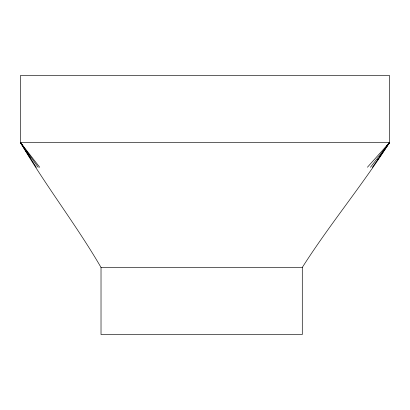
<?xml version="1.0" encoding="UTF-8"?>
<svg xmlns="http://www.w3.org/2000/svg" width="410" height="410" viewBox="0 0 410 410"><rect width="100%" height="100%" fill="white"/><g stroke="black" fill="none" stroke-linecap="round" stroke-linejoin="round"><path stroke-width="0.61" d="M302.288 267.443C329.553 224.562 362.235 185.438 389.5 142.557L389.5 75.466L20.5 75.466L20.5 142.557C45.382 185.438 76.132 224.562 101.019 267.443L101.019 334.534L302.288 334.534L302.288 267.443L101.019 267.443M377.702 159.721L378.42 158.68M379.491 157.122L381.279 154.519M381.992 153.478L383.78 150.88M384.493 149.84L389.5 142.557L20.5 142.557L29.253 156.389M372.347 167.372L389.5 142.557L367.427 167.239M386.83 146.062L389.5 142.557L387.081 145.504M370.445 167.295L389.5 142.557M36.326 167.413L20.5 142.557L22.535 145.017M22.714 145.688L20.5 142.557L39.739 167.3M20.5 142.557L38.227 167.331M29.925 157.455L30.596 158.516"/></g></svg>
